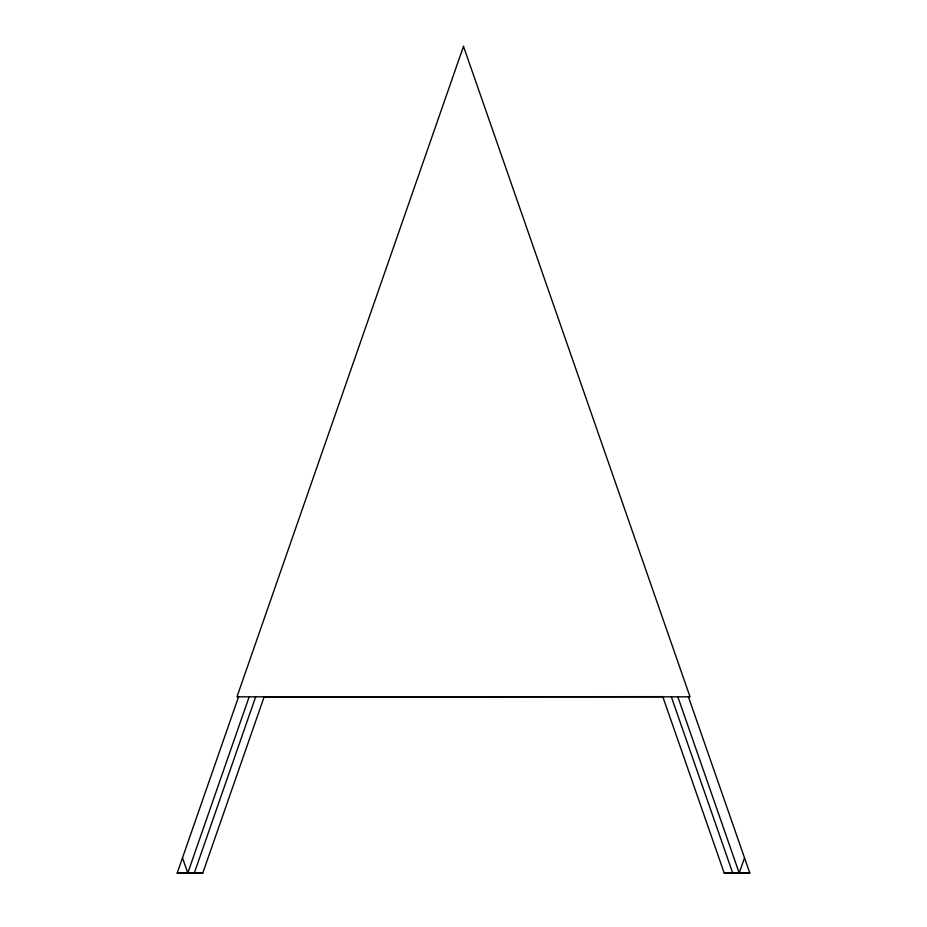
<?xml version="1.0" encoding="UTF-8"?>
<svg xmlns="http://www.w3.org/2000/svg" width="927" height="927" viewBox="0 0 927 927"><rect width="100%" height="100%" fill="white"/><g stroke="black" fill="none" stroke-linecap="round" stroke-linejoin="round"><path stroke-width="1.39" d="M663.547 696.652L264.137 696.895L202.793 873.037L177.196 873.049L238.691 696.467M255.655 696.849L194.299 873.037L187.787 873.049L249.212 696.664M662.828 696.791L724.207 873.037L739.213 873.049L744.508 857.846M177.196 873.049L202.793 873.037L183.697 873.049L192.202 873.025M184.369 873.049L194.299 873.025M192.306 873.049L193.627 873.049M688.309 696.467L749.804 873.049L724.207 873.037L743.303 873.049L734.798 873.025M743.292 873.025L732.712 873.049L671.357 696.872M742.631 873.049L732.701 873.025L749.804 873.049M183.708 873.025L194.288 873.049M263.187 696.559L264.137 696.895M677.788 696.664L739.213 873.049M182.492 857.846L187.787 873.049M463.5 46.35L236.964 696.837L690.036 696.837L463.5 46.35"/></g></svg>
